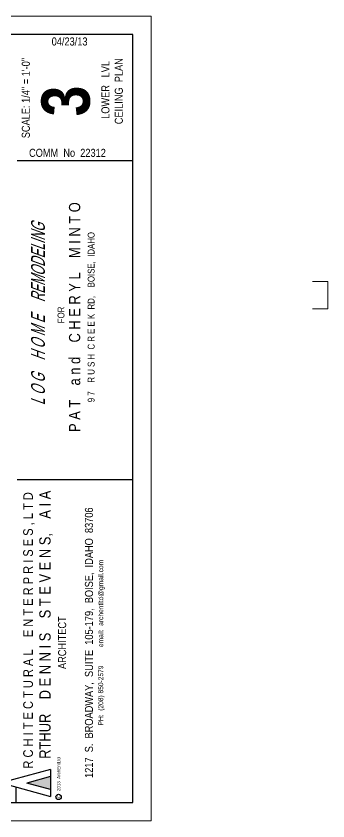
# Model space of a CAD drawing. Header units: inches. Extents: x -243 to 1653, y -808 to 1341.
# Drawn here: x 484 to 689, y 357 to 885 of the extents above; entities that cross this region are included whole.
import ezdxf

# ---------------------------------------------------------------- set-up
doc = ezdxf.new("R2010")
doc.units = ezdxf.units.IN
doc.header["$MEASUREMENT"] = 0
doc.linetypes.add('HIDDEN', pattern=[0.375, 0.25, -0.125])
doc.layers.add('PLUMBING', color=5, linetype='Continuous', lineweight=20)
doc.layers.add('TITLE BLOCK', color=7, linetype='Continuous')
doc.layers.add('TITLE_BLOCK', color=250, linetype='Continuous')
doc.styles.add('ARCH ENT', font='technical.ttf', dxfattribs={"height": 2})
doc.styles.add('ARCHENT', font='technical.ttf', dxfattribs={"height": 6})
doc.styles.add('EXIST', font='romans.shx', dxfattribs={"width": 0.75, "oblique": 20, "height": 12})

msp = doc.modelspace()

# ---------------------------------------------------------------- hatches: boundary and pattern name
at = {"layer": 'TITLE_BLOCK', "linetype": 'Continuous', "ltscale": 0.5}
msp.add_hatch(color=1, dxfattribs=at).paths.add_polyline_path([(506.87, 386.07), (491.29, 381.84), (506.87, 377.61)])

# ---------------------------------------------------------------- linework, layer by layer
at = {"layer": 'PLUMBING', "color": 3, "linetype": 'Continuous', "lineweight": 20, "ltscale": 15}
for p, q in [((688.74, 710.9), (678.74, 710.9)), ((688.74, 710.9), (688.74, 692.9)), ((688.74, 692.9), (678.74, 692.9))]:
    msp.add_line(p, q, dxfattribs=at)
at = {"layer": 'TITLE BLOCK', "color": 7, "linetype": 'Continuous', "lineweight": 0, "ltscale": 0.5}
for p, q in [((572.77, 884.95), (-243.22, 884.95)), ((572.77, 884.95), (572.77, 356.95)), ((-243.22, 356.95), (572.77, 356.95))]:
    msp.add_line(p, q, dxfattribs=at)
at = {"layer": 'TITLE BLOCK', "color": 7, "linetype": 'Continuous', "lineweight": 30, "ltscale": 0.5}
for p, q in [((560.77, 872.95), (-219.22, 872.95)), ((560.77, 368.95), (560.77, 872.95)), ((484.8, 581.02), (560.77, 581.02)), ((506.87, 390.66), (474.38, 381.84)), ((506.87, 386.04), (491.29, 381.81)), ((506.87, 386.04), (491.29, 381.81)), ((506.87, 390.66), (506.87, 373.02)), ((506.87, 390.63), (506.87, 372.99)), ((506.87, 377.58), (491.29, 381.81)), ((506.87, 377.58), (491.29, 381.81)), ((484.21, 368.95), (484.21, 379.18)), ((-219.22, 368.95), (560.77, 368.95))]:
    msp.add_line(p, q, dxfattribs=at)
at = {"layer": 'TITLE BLOCK', "color": 7, "linetype": 'Continuous', "lineweight": 30, "ltscale": 0.0625}
msp.add_line((474.38, 381.84), (506.87, 373.02), dxfattribs=at)
at = {"layer": 'TITLE BLOCK', "color": 7, "linetype": 'Continuous', "lineweight": 30, "ltscale": 0.5, "const_width": 0.791}
msp.add_lwpolyline([(484.8, 790.05), (560.77, 790.05)], dxfattribs=at)
at = {"layer": 'TITLE BLOCK', "color": 7, "linetype": 'Continuous'}
msp.add_circle((512.08, 372.71), 1.75, dxfattribs=at)

# ---------------------------------------------------------------- texts
at = {"layer": 'TITLE BLOCK', "color": 7, "linetype": 'Continuous', "lineweight": 30, "ltscale": 0.5, "char_height": 5.2755, "attachment_point": 5, "style": 'ARCH ENT'}
for s, insert in [('\\A1;04/23/13', (519.3, 868.27)), ('COMM  No  22312', (517.89, 795.21))]:
    msp.add_mtext(s, dxfattribs=dict(at, insert=insert))
at = {"layer": 'TITLE BLOCK', "color": 7, "linetype": 'Continuous', "lineweight": 30, "ltscale": 0.5, "rotation": 90, "style": 'ARCH ENT'}
for s, insert, char_height, attachment_point in [('SCALE: 1/4" = 1\'-0"  ', (490.61, 831.16), 5.2755, 5), (' LOWER   LVL  \\PCEILING  PLAN', (547.21, 835.69), 5.2755, 5), ('{\\fTechnical|b1|i0|c0|p34;3}', (500.83, 829.23), 31.6532, 2), ('\\P{\\H0.3769x;  FOR\\P\\H1.644x;P A T    a n d    C H E R Y L    M I N T O\\P\\H0.6083x;9 7    R U S H  C R E E K  RD,    BOISE,  IDAHO}', (514.04, 687.46), 11.9011, 5), ('        R C H I T E C T U R A L    E N T E R P R I S E S , L T D\\P{\\H1.167x;          RTHUR    D E N N I S    S T E V E N S,    A I A\\P\\H0.7145x;ARCHITECT\\P\\P1217  S.  BROADWAY,  SUITE  105-179,  BOISE,  IDAHO  83706\\P\\H0.5999x;PH:  (208) 850-2579          email:  archentltd@gmail.com}', (488.89, 473.88), 6.3306, 2)]:
    msp.add_mtext(s, dxfattribs=dict(at, insert=insert, char_height=char_height, attachment_point=attachment_point))
at = {"layer": 'TITLE BLOCK', "color": 7, "linetype": 'Continuous', "lineweight": 9, "ltscale": 50, "insert": (494.07, 689.42), "char_height": 9, "width": 201.5, "attachment_point": 2, "rotation": 90, "style": 'EXIST'}
msp.add_mtext('{\\fTechnical|b0|i0|c0|p34;L O G    H O M E    REMODELING}', dxfattribs=at)
at = {"layer": 'TITLE BLOCK', "color": 7, "linetype": 'HIDDEN', "insert": (511.08, 372.1), "char_height": 2.0983, "width": 29.5, "attachment_point": 1, "rotation": 90, "style": 'ARCHENT'}
msp.add_mtext('C   2013  ArchEntLtd', dxfattribs=at)

doc.saveas('drawing.dxf')
